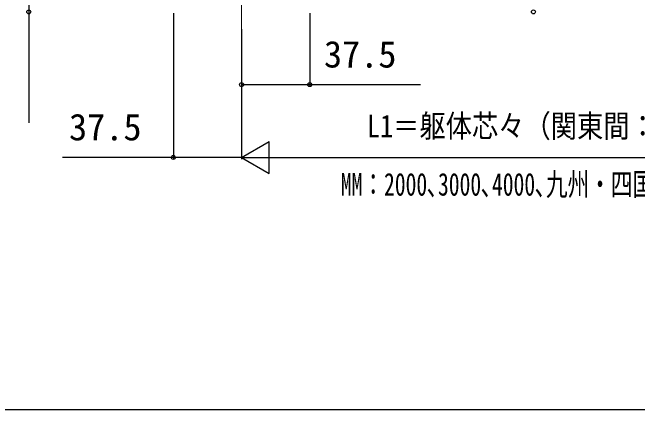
# Model space of a CAD drawing. Units: millimetres, scale not verified. Extents: x -875 to 875, y -1303 to 1296.
# Drawn here: x -410 to -66.2, y -1303.3 to -1085.2 of the extents above; entities that cross this region are included whole.
import ezdxf
from ezdxf.enums import TextEntityAlignment as Align

# ---------------------------------------------------------------- set-up
doc = ezdxf.new("R2010")
doc.units = ezdxf.units.MM
doc.header["$LTSCALE"] = 8
doc.layers.add('0-4_YKK_12', color=2, linetype='Continuous', lineweight=18)
doc.layers.add('0-6_YKK_D', color=6, linetype='Continuous')
doc.layers.add('0-7_YKK_ZWAK', color=7, linetype='Continuous')
doc.styles.add('ＭＳ ゴシック', font='')
doc.styles.get('ＭＳ ゴシック').set_extended_font_data('MS Gothic')

msp = doc.modelspace()

# ---------------------------------------------------------------- linework, layer by layer
at = {"layer": '0-4_YKK_12'}
msp.add_line((-284, -310.35), (-284, -1104.85), dxfattribs=at)
at = {"layer": '0-6_YKK_D'}
for p, q in [((-321.5, -1085.5), (-321.5, -1165.8)), ((-246.5, -1085.5), (-246.5, -1125.8)), ((-284, -1094.3), (-284, -1165.8)), ((-284, -1094.3), (-284, -1125.8)), ((-284, -1094.3), (-284, -1165.8)), ((-284, -1164.8), (-268.845, -1156.05)), ((-268.845, -1173.55), (-268.845, -1156.05)), ((-284, -1164.8), (-268.845, -1173.55)), ((-284, -1164.8), (-253.689, -1164.8)), ((-266.5, -1164.8), (198.5, -1164.8))]:
    msp.add_line(p, q, dxfattribs=at)
for points in [[(-401, -1047.3), (-401, -1084.8), (-401, -1145.691)], [(-284, -1124.8), (-246.5, -1124.8), (-185.609, -1124.8)], [(-284, -1164.8), (-321.5, -1164.8), (-382.391, -1164.8)]]:
    msp.add_lwpolyline(points, dxfattribs=at)
for centre in [(-401, -1084.8), (-123.5, -1084.8), (-284, -1124.8), (-246.5, -1124.8), (-321.5, -1164.8)]:
    msp.add_circle(centre, 1.075, dxfattribs=at)
at = {"layer": '0-7_YKK_ZWAK'}
msp.add_lwpolyline([(-875, -1303.3), (875, -1303.3), (875, 1246.7)], dxfattribs=at)

# ---------------------------------------------------------------- texts
at = {"layer": '0-6_YKK_D', "style": 'ＭＳ ゴシック'}
for p in [(-238.677, -1119.8), (-378.868, -1159.8)]:
    msp.add_text('37.5', height=14.66, dxfattribs=at).set_placement(p, align=Align.BOTTOM_LEFT)
for s, width, p in [('L1＝躯体芯々（関東間：1820､2730､3640､', 0.85, (-215.036, -1157.482)), ('MM：2000､3000､4000､九州・四国間：1910､2865､3820）', 0.7, (-229.403, -1189.505))]:
    msp.add_text(s, height=12.46, dxfattribs=dict(at, width=width)).set_placement(p, align=Align.BOTTOM_LEFT)

doc.saveas('drawing.dxf')
